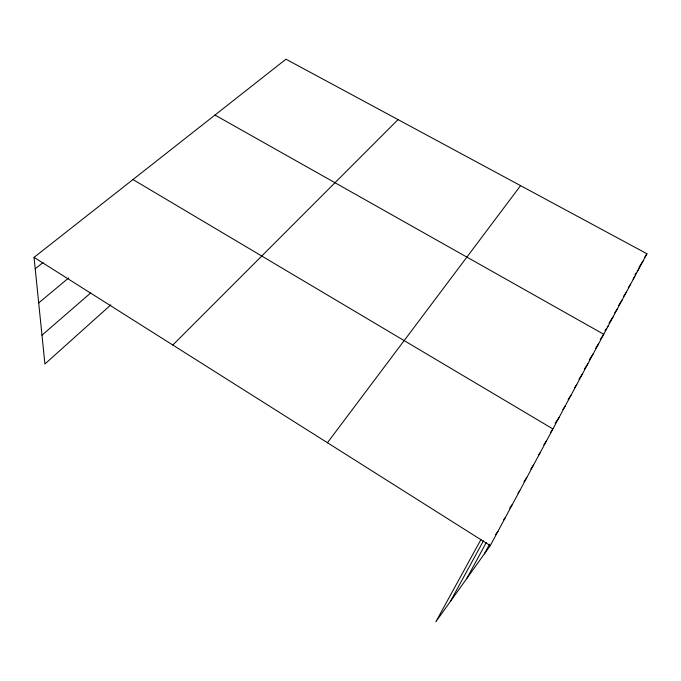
<?xml version="1.0" encoding="UTF-8"?>
<svg xmlns="http://www.w3.org/2000/svg" width="681" height="681" viewBox="0 0 681 681"><rect width="100%" height="100%" fill="white"/><g stroke="black" fill="none" stroke-linecap="round" stroke-linejoin="round"><path stroke-width="1.02" d="M480.939 539.539L435.84 621.804L490.277 545.617L646.95 253.766L285.969 59.196L34.05 257.358L44.912 363.986L110.816 304.884M484.353 553.908L489.596 544.162M466.791 578.484L486.319 542.459M450.371 601.468L483.442 540.816M644.677 257.256L646.95 253.766M638.999 267.267L642.975 261.172M634.947 274.801L636.088 273.064M637.22 271.319L638.931 268.706M633.1 278.989L634.811 276.384M628.333 287.671L630.615 284.198M623.49 296.499L626.341 292.158M618.561 305.471L621.991 300.261M614.696 312.86L617.556 308.527M609.035 322.998L613.036 316.946M605 330.702L606.141 328.974M607.282 327.255L608.431 325.527M600.302 339.436L603.732 334.277L214.966 115.046M595.705 348.195L598.565 343.896M589.286 359.721L593.287 353.737M584.468 368.898L587.89 363.782M578.961 379.138L582.383 374.048M574.475 387.923L576.747 384.535M568.15 399.475L570.984 395.261M562.829 409.587L565.102 406.234M555.117 423.284L559.075 417.453M550.657 432.248L552.351 429.762M543.796 444.795L546.605 440.684M538.467 455.163L540.144 452.712M530.746 469.073L533.538 465.029M523.987 481.654L526.762 477.645M518.003 493.189L519.824 490.575M509.686 508.128L512.103 504.681M503.617 519.961L505.421 517.398M495.555 534.696L497.947 531.325M327.442 442.727L520.565 185.649M172.812 345.029L398.044 119.609M41.975 335.18L90.641 293M38.689 302.926L68.713 277.908M35.216 268.791L43.082 262.5M132.974 179.546L552.912 428.936M34.05 257.358L490.277 545.617"/></g></svg>
